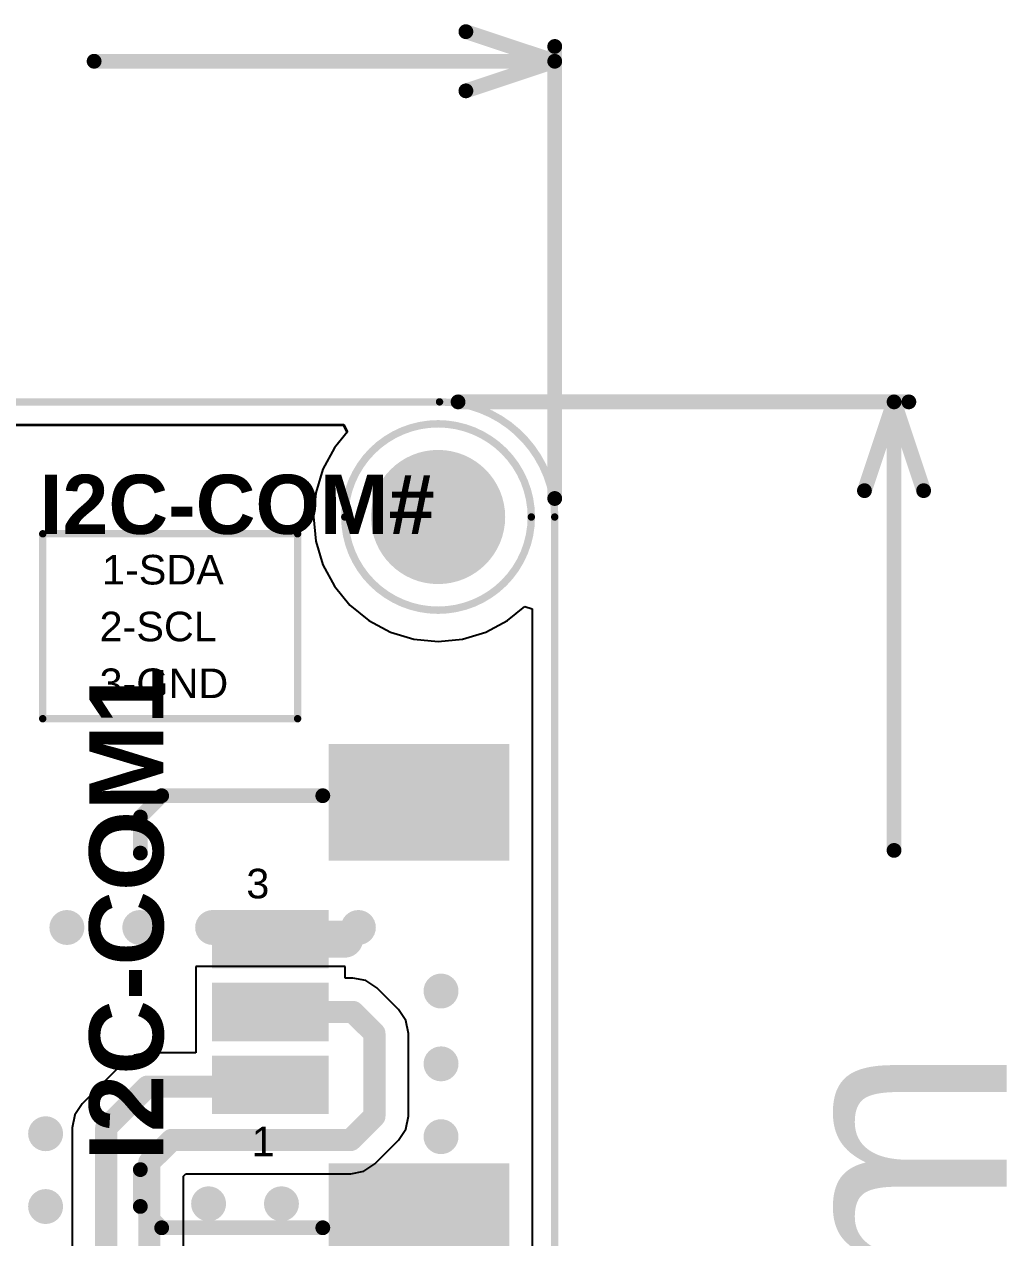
# Model space of a CAD drawing. Header units: millimetres. Extents: x -0.08 to 6.4, y -0.08 to 2.27.
# Drawn here: x 1.139 to 1.804, y 0.932 to 1.752 of the extents above; entities that cross this region are included whole.
import ezdxf

# ---------------------------------------------------------------- set-up
doc = ezdxf.new("R2010")
doc.units = ezdxf.units.MM
doc.header["$MEASUREMENT"] = 0
for name, color, linetype in [('BottomLayer', 5, 'Continuous'), ('BottomSolder', 6, 'Continuous'), ('Mechanical1', 6, 'Continuous'), ('Mechanical2', 216, 'Continuous'), ('MultiLayer', 9, 'Continuous'), ('PadHoleLayer', 156, 'Continuous'), ('TopLayer', 1, 'Continuous'), ('TopOverlay', 2, 'Continuous'), ('TopPaste', 8, 'Continuous'), ('TopSolder', 216, 'Continuous'), ('ViaHoleLayer', 16, 'Continuous')]:
    doc.layers.add(name, color=color, linetype=linetype)
doc.styles.add('Arial', font='', dxfattribs={"height": 0.2})
doc.styles.add('Arial Rounded MT Bold', font='', dxfattribs={"height": 0.2})
doc.styles.get('Arial').set_extended_font_data('Arial')
doc.styles.get('Arial Rounded MT Bold').set_extended_font_data('Arial Rounded MT Bold', bold=True)

# ---------------------------------------------------------------- blocks, each defined once
blk = doc.blocks.new('1_25_3PWB_56')
at = {"layer": 'TopLayer'}
for points in [[(-0.06496, 0.08563), (-0.03346, 0.08563), (-0.03346, 0.01476), (-0.06496, 0.01476)], [(-0.01575, 0.08563), (0.01575, 0.08563), (0.01575, 0.01476), (-0.01575, 0.01476)], [(0.03346, 0.08563), (0.06496, 0.08563), (0.06496, 0.01476), (0.03346, 0.01476)], [(-0.17717, 0.00689), (-0.1063, 0.00689), (-0.1063, -0.10728), (-0.17717, -0.10728)], [(0.17717, -0.10728), (0.1063, -0.10728), (0.1063, 0.00689), (0.17717, 0.00689)]]:
    blk.add_hatch(color=1, dxfattribs=at).paths.add_polyline_path(points)
at = {"layer": 'TopPaste'}
for points in [[(-0.06496, 0.08563), (-0.03346, 0.08563), (-0.03346, 0.01476), (-0.06496, 0.01476)], [(-0.01575, 0.08563), (0.01575, 0.08563), (0.01575, 0.01476), (-0.01575, 0.01476)], [(0.03346, 0.08563), (0.06496, 0.08563), (0.06496, 0.01476), (0.03346, 0.01476)], [(-0.17717, 0.00689), (-0.1063, 0.00689), (-0.1063, -0.10728), (-0.17717, -0.10728)], [(0.17717, -0.10728), (0.1063, -0.10728), (0.1063, 0.00689), (0.17717, 0.00689)]]:
    blk.add_hatch(color=8, dxfattribs=at).paths.add_polyline_path(points)
at = {"layer": 'TopSolder'}
for points in [[(-0.06896, 0.08963), (-0.02946, 0.08963), (-0.02946, 0.01076), (-0.06896, 0.01076)], [(-0.01975, 0.08963), (0.01975, 0.08963), (0.01975, 0.01076), (-0.01975, 0.01076)], [(0.02946, 0.08963), (0.06896, 0.08963), (0.06896, 0.01076), (0.02946, 0.01076)], [(-0.18117, 0.01089), (-0.1023, 0.01089), (-0.1023, -0.11128), (-0.18117, -0.11128)], [(0.18117, -0.11128), (0.1023, -0.11128), (0.1023, 0.01089), (0.18117, 0.01089)]]:
    blk.add_hatch(color=216, dxfattribs=at).paths.add_polyline_path(points)

msp = doc.modelspace()

# ---------------------------------------------------------------- hatches: boundary and pattern name
at = {"layer": 'BottomLayer'}
h = msp.add_hatch(color=5, dxfattribs=at)
edge = h.paths.add_edge_path()
edge.add_arc((1.4182, 1.4192), 0.04134, 0, 360)
h = msp.add_hatch(color=5, dxfattribs=at)
edge = h.paths.add_edge_path()
edge.add_arc((1.1675, 1.14178), 0.01181, 0, 360)
h = msp.add_hatch(color=5, dxfattribs=at)
edge = h.paths.add_edge_path()
edge.add_arc((1.21672, 1.14178), 0.01181, 0, 360)
h = msp.add_hatch(color=5, dxfattribs=at)
edge = h.paths.add_edge_path()
edge.add_arc((1.26593, 1.14178), 0.01181, 0, 360)
h = msp.add_hatch(color=5, dxfattribs=at)
edge = h.paths.add_edge_path()
edge.add_arc((1.31514, 1.14178), 0.01181, 0, 360)
h = msp.add_hatch(color=5, dxfattribs=at)
edge = h.paths.add_edge_path()
edge.add_arc((1.36436, 1.14178), 0.01181, 0, 360)
h = msp.add_hatch(color=5, dxfattribs=at)
edge = h.paths.add_edge_path()
edge.add_arc((1.4202, 1.09884), 0.01181, 0, 360)
h = msp.add_hatch(color=5, dxfattribs=at)
edge = h.paths.add_edge_path()
edge.add_arc((1.4202, 1.04962), 0.01181, 0, 360)
h = msp.add_hatch(color=5, dxfattribs=at)
edge = h.paths.add_edge_path()
edge.add_arc((1.15311, 1.0024), 0.01181, 0, 360)
h = msp.add_hatch(color=5, dxfattribs=at)
edge = h.paths.add_edge_path()
edge.add_arc((1.4202, 1.00041), 0.01181, 0, 360)
h = msp.add_hatch(color=5, dxfattribs=at)
edge = h.paths.add_edge_path()
edge.add_arc((1.15311, 0.95319), 0.01181, 0, 360)
h = msp.add_hatch(color=5, dxfattribs=at)
edge = h.paths.add_edge_path()
edge.add_arc((1.2632, 0.95505), 0.01181, 0, 360)
h = msp.add_hatch(color=5, dxfattribs=at)
edge = h.paths.add_edge_path()
edge.add_arc((1.31241, 0.95505), 0.01181, 0, 360)
h = msp.add_hatch(color=5, dxfattribs=at)
edge = h.paths.add_edge_path()
edge.add_arc((1.36162, 0.95505), 0.01181, 0, 360)
at = {"layer": 'BottomSolder'}
h = msp.add_hatch(color=6, dxfattribs=at)
edge = h.paths.add_edge_path()
edge.add_arc((1.4182, 1.4192), 0.04534, 0, 360)
at = {"layer": 'MultiLayer'}
h = msp.add_hatch(color=9, dxfattribs=at)
edge = h.paths.add_edge_path()
edge.add_arc((1.4182, 1.4192), 0.04134, 0, 360)
at = {"layer": 'PadHoleLayer'}
h = msp.add_hatch(color=156, dxfattribs=at)
edge = h.paths.add_edge_path()
edge.add_arc((1.4182, 1.4192), 0.04134, 0, 360)
at = {"layer": 'TopLayer'}
h = msp.add_hatch(color=1, dxfattribs=at)
edge = h.paths.add_edge_path()
edge.add_arc((1.4182, 1.4192), 0.04134, 0, 360)
h = msp.add_hatch(color=1, dxfattribs=at)
edge = h.paths.add_edge_path()
edge.add_arc((1.1675, 1.14178), 0.01181, 0, 360)
h = msp.add_hatch(color=1, dxfattribs=at)
edge = h.paths.add_edge_path()
edge.add_arc((1.21672, 1.14178), 0.01181, 0, 360)
h = msp.add_hatch(color=1, dxfattribs=at)
edge = h.paths.add_edge_path()
edge.add_arc((1.26593, 1.14178), 0.01181, 0, 360)
h = msp.add_hatch(color=1, dxfattribs=at)
edge = h.paths.add_edge_path()
edge.add_arc((1.31514, 1.14178), 0.01181, 0, 360)
h = msp.add_hatch(color=1, dxfattribs=at)
edge = h.paths.add_edge_path()
edge.add_arc((1.36436, 1.14178), 0.01181, 0, 360)
h = msp.add_hatch(color=1, dxfattribs=at)
edge = h.paths.add_edge_path()
edge.add_arc((1.4202, 1.09884), 0.01181, 0, 360)
h = msp.add_hatch(color=1, dxfattribs=at)
edge = h.paths.add_edge_path()
edge.add_arc((1.4202, 1.04962), 0.01181, 0, 360)
h = msp.add_hatch(color=1, dxfattribs=at)
edge = h.paths.add_edge_path()
edge.add_arc((1.15311, 1.0024), 0.01181, 0, 360)
h = msp.add_hatch(color=1, dxfattribs=at)
edge = h.paths.add_edge_path()
edge.add_arc((1.4202, 1.00041), 0.01181, 0, 360)
h = msp.add_hatch(color=1, dxfattribs=at)
edge = h.paths.add_edge_path()
edge.add_arc((1.15311, 0.95319), 0.01181, 0, 360)
h = msp.add_hatch(color=1, dxfattribs=at)
edge = h.paths.add_edge_path()
edge.add_arc((1.2632, 0.95505), 0.01181, 0, 360)
h = msp.add_hatch(color=1, dxfattribs=at)
edge = h.paths.add_edge_path()
edge.add_arc((1.31241, 0.95505), 0.01181, 0, 360)
h = msp.add_hatch(color=1, dxfattribs=at)
edge = h.paths.add_edge_path()
edge.add_arc((1.36162, 0.95505), 0.01181, 0, 360)
at = {"layer": 'TopSolder'}
h = msp.add_hatch(color=216, dxfattribs=at)
edge = h.paths.add_edge_path()
edge.add_arc((1.4182, 1.4192), 0.04534, 0, 360)
at = {"layer": 'ViaHoleLayer'}
h = msp.add_hatch(color=16, dxfattribs=at)
edge = h.paths.add_edge_path()
edge.add_arc((1.1675, 1.14178), 0.00591, 0, 360)
h = msp.add_hatch(color=16, dxfattribs=at)
edge = h.paths.add_edge_path()
edge.add_arc((1.21672, 1.14178), 0.00591, 0, 360)
h = msp.add_hatch(color=16, dxfattribs=at)
edge = h.paths.add_edge_path()
edge.add_arc((1.26593, 1.14178), 0.00591, 0, 360)
h = msp.add_hatch(color=16, dxfattribs=at)
edge = h.paths.add_edge_path()
edge.add_arc((1.31514, 1.14178), 0.00591, 0, 360)
h = msp.add_hatch(color=16, dxfattribs=at)
edge = h.paths.add_edge_path()
edge.add_arc((1.36436, 1.14178), 0.00591, 0, 360)
h = msp.add_hatch(color=16, dxfattribs=at)
edge = h.paths.add_edge_path()
edge.add_arc((1.4202, 1.09884), 0.00591, 0, 360)
h = msp.add_hatch(color=16, dxfattribs=at)
edge = h.paths.add_edge_path()
edge.add_arc((1.4202, 1.04962), 0.00591, 0, 360)
h = msp.add_hatch(color=16, dxfattribs=at)
edge = h.paths.add_edge_path()
edge.add_arc((1.15311, 1.0024), 0.00591, 0, 360)
h = msp.add_hatch(color=16, dxfattribs=at)
edge = h.paths.add_edge_path()
edge.add_arc((1.4202, 1.00041), 0.00591, 0, 360)
h = msp.add_hatch(color=16, dxfattribs=at)
edge = h.paths.add_edge_path()
edge.add_arc((1.2632, 0.95505), 0.00591, 0, 360)
h = msp.add_hatch(color=16, dxfattribs=at)
edge = h.paths.add_edge_path()
edge.add_arc((1.31241, 0.95505), 0.00591, 0, 360)
h = msp.add_hatch(color=16, dxfattribs=at)
edge = h.paths.add_edge_path()
edge.add_arc((1.36162, 0.95505), 0.00591, 0, 360)
h = msp.add_hatch(color=16, dxfattribs=at)
edge = h.paths.add_edge_path()
edge.add_arc((1.15311, 0.95319), 0.00591, 0, 360)

# ---------------------------------------------------------------- linework, layer by layer
at = {"layer": 'BottomLayer'}
for p, q in [((0.3042, 1.48171), (1.35457, 1.48171)), ((1.35694, 1.47671), (1.34815, 1.466)), ((1.35457, 1.48171), (1.35694, 1.47671)), ((1.34815, 1.466), (1.34037, 1.45144)), ((1.34037, 1.45144), (1.33557, 1.43563)), ((1.33557, 1.43563), (1.33395, 1.4192)), ((1.33395, 1.4192), (1.33557, 1.40276)), ((1.33557, 1.40276), (1.34037, 1.38696)), ((1.34037, 1.38696), (1.34815, 1.37239)), ((1.34815, 1.37239), (1.35863, 1.35963)), ((1.35863, 1.35963), (1.37139, 1.34915)), ((1.465, 1.34915), (1.47671, 1.35876)), ((1.47671, 1.35876), (1.48171, 1.3572)), ((1.48171, 1.3572), (1.48171, 0.06463)), ((1.37139, 1.34915), (1.38596, 1.34137)), ((1.45044, 1.34137), (1.465, 1.34915)), ((1.38596, 1.34137), (1.40176, 1.33657)), ((1.43463, 1.33657), (1.45044, 1.34137)), ((1.40176, 1.33657), (1.4182, 1.33495)), ((1.4182, 1.33495), (1.43463, 1.33657))]:
    msp.add_line(p, q, dxfattribs=at)
at = {"layer": 'Mechanical1', "const_width": 0.01}
for points in [[(1.437, 1.7472), (1.497, 1.7272)], [(1.497, 1.4317), (1.497, 1.7372)], [(1.18588, 1.7272), (1.497, 1.7272)], [(1.437, 1.7072), (1.497, 1.7272)], [(1.4317, 1.497), (1.7362, 1.497)], [(1.7062, 1.437), (1.7262, 1.497)], [(1.7262, 1.497), (1.7462, 1.437)], [(1.7262, 1.19388), (1.7262, 1.497)]]:
    msp.add_lwpolyline(points, dxfattribs=at)
at = {"layer": 'Mechanical1', "const_width": 0.005}
for points in [[(1.4345, 1.7472, 1), (1.4395, 1.7472, 1)], [(1.4945, 1.7372, 1), (1.4995, 1.7372, 1)], [(1.18338, 1.7272, 1), (1.18838, 1.7272, 1)], [(1.4945, 1.7272, 1), (1.4995, 1.7272, 1)], [(1.4945, 1.7272, 1), (1.4995, 1.7272, 1)], [(1.4945, 1.7272, 1), (1.4995, 1.7272, 1)], [(1.4345, 1.7072, 1), (1.4395, 1.7072, 1)], [(1.4292, 1.497, 1), (1.4342, 1.497, 1)], [(1.7237, 1.497, 1), (1.7287, 1.497, 1)], [(1.7237, 1.497, 1), (1.7287, 1.497, 1)], [(1.7237, 1.497, 1), (1.7287, 1.497, 1)], [(1.7337, 1.497, 1), (1.7387, 1.497, 1)], [(1.4945, 1.4317, 1), (1.4995, 1.4317, 1)], [(1.7037, 1.437, 1), (1.7087, 1.437, 1)], [(1.7437, 1.437, 1), (1.7487, 1.437, 1)], [(1.7237, 1.19388, 1), (1.7287, 1.19388, 1)]]:
    msp.add_lwpolyline(points, format="xyb", close=True, dxfattribs=at)
at = {"layer": 'Mechanical2', "const_width": 0.005}
for points in [[(0, 1.497), (1.4192, 1.497)], [(1.497, 0), (1.497, 1.4192)]]:
    msp.add_lwpolyline(points, dxfattribs=at)
at = {"layer": 'Mechanical2', "const_width": 0.0025}
for points in [[(1.41795, 1.497, 1), (1.42045, 1.497, 1)], [(1.41795, 1.497, 1), (1.42045, 1.497, 1)], [(1.49575, 1.4192, 1), (1.49825, 1.4192, 1)], [(1.49575, 1.4192, 1), (1.49825, 1.4192, 1)]]:
    msp.add_lwpolyline(points, format="xyb", close=True, dxfattribs=at)
at = {"layer": 'Mechanical2', "const_width": 0.005}
msp.add_lwpolyline([(1.4192, 1.497, -0.414214), (1.497, 1.4192)], format="xyb", dxfattribs=at)
at = {"layer": 'TopLayer'}
for p, q in [((0.84113, 1.4812), (1.35415, 1.4812)), ((1.35652, 1.4762), (1.34815, 1.466)), ((1.35415, 1.4812), (1.35652, 1.4762)), ((1.34815, 1.466), (1.34037, 1.45144)), ((1.34037, 1.45144), (1.33557, 1.43563)), ((1.33557, 1.43563), (1.33395, 1.4192)), ((1.33395, 1.4192), (1.33557, 1.40276)), ((1.33557, 1.40276), (1.34037, 1.38696)), ((1.34037, 1.38696), (1.34815, 1.37239)), ((1.34815, 1.37239), (1.35863, 1.35963)), ((1.35863, 1.35963), (1.37139, 1.34915)), ((1.465, 1.34915), (1.47671, 1.35876)), ((1.47671, 1.35876), (1.48171, 1.3572)), ((1.48171, 1.3572), (1.48171, 0.06463)), ((1.37139, 1.34915), (1.38596, 1.34137)), ((1.45044, 1.34137), (1.465, 1.34915)), ((1.38596, 1.34137), (1.40176, 1.33657)), ((1.43463, 1.33657), (1.45044, 1.34137)), ((1.40176, 1.33657), (1.4182, 1.33495)), ((1.4182, 1.33495), (1.43463, 1.33657)), ((1.35534, 1.11544), (1.25447, 1.11544)), ((1.25447, 1.11544), (1.25447, 1.05714)), ((1.35534, 1.10763), (1.35534, 1.11544)), ((1.36073, 1.10763), (1.35534, 1.10763)), ((1.36951, 1.10589), (1.36073, 1.10763)), ((1.37695, 1.10091), (1.36951, 1.10589)), ((1.39142, 1.08645), (1.37695, 1.10091)), ((1.39639, 1.07901), (1.39142, 1.08645)), ((1.39814, 1.07023), (1.39639, 1.07901)), ((1.39814, 1.0142), (1.39814, 1.07023)), ((1.20558, 1.05042), (1.17785, 1.02269)), ((1.21302, 1.05539), (1.20558, 1.05042)), ((1.2218, 1.05714), (1.21302, 1.05539)), ((1.25447, 1.05714), (1.2218, 1.05714)), ((1.17785, 1.02269), (1.17288, 1.01525)), ((1.17288, 1.01525), (1.17113, 1.00647)), ((1.39639, 1.00542), (1.39814, 1.0142)), ((1.17113, 1.00647), (1.17113, 0.68033)), ((1.39142, 0.99798), (1.39639, 1.00542)), ((1.37542, 0.98198), (1.39142, 0.99798)), ((1.3592, 0.97526), (1.36798, 0.977)), ((1.36798, 0.977), (1.37542, 0.98198)), ((1.24614, 0.97362), (1.24778, 0.97526)), ((1.24614, 0.7287), (1.24614, 0.97362)), ((1.24778, 0.97526), (1.3592, 0.97526))]:
    msp.add_line(p, q, dxfattribs=at)
for points, const_width in [([(1.3049, 1.1339), (1.3551, 1.1339)], 0.025), ([(1.3049, 1.08469), (1.36073, 1.08469)], 0.015), ([(1.36073, 1.08469), (1.3752, 1.07023)], 0.015), ([(1.3752, 1.0142), (1.3752, 1.07023)], 0.015), ([(1.19407, 1.00647), (1.2218, 1.0342)], 0.015), ([(1.2218, 1.0342), (1.26947, 1.0342)], 0.015), ([(1.3592, 0.9982), (1.3752, 1.0142)], 0.015), ([(1.19407, 0.68033), (1.19407, 1.00647)], 0.015), ([(1.2232, 0.98312), (1.23828, 0.9982)], 0.015), ([(1.23828, 0.9982), (1.3592, 0.9982)], 0.015), ([(1.2232, 0.7192), (1.2232, 0.98312)], 0.015)]:
    msp.add_lwpolyline(points, dxfattribs=dict(at, const_width=const_width))
for points, const_width in [([(1.29865, 1.1339, 1), (1.31115, 1.1339, 1)], 0.0125), ([(1.34885, 1.1339, 1), (1.36135, 1.1339, 1)], 0.0125), ([(1.30115, 1.08469, 1), (1.30865, 1.08469, 1)], 0.0075), ([(1.35698, 1.08469, 1), (1.36448, 1.08469, 1)], 0.0075), ([(1.35698, 1.08469, 1), (1.36448, 1.08469, 1)], 0.0075), ([(1.37145, 1.07023, 1), (1.37895, 1.07023, 1)], 0.0075), ([(1.37145, 1.07023, 1), (1.37895, 1.07023, 1)], 0.0075), ([(1.21805, 1.0342, 1), (1.22555, 1.0342, 1)], 0.0075), ([(1.21805, 1.0342, 1), (1.22555, 1.0342, 1)], 0.0075), ([(1.26572, 1.0342, 1), (1.27322, 1.0342, 1)], 0.0075), ([(1.37145, 1.0142, 1), (1.37895, 1.0142, 1)], 0.0075), ([(1.37145, 1.0142, 1), (1.37895, 1.0142, 1)], 0.0075), ([(1.19032, 1.00647, 1), (1.19782, 1.00647, 1)], 0.0075), ([(1.19032, 1.00647, 1), (1.19782, 1.00647, 1)], 0.0075), ([(1.23453, 0.9982, 1), (1.24203, 0.9982, 1)], 0.0075), ([(1.23453, 0.9982, 1), (1.24203, 0.9982, 1)], 0.0075), ([(1.35545, 0.9982, 1), (1.36295, 0.9982, 1)], 0.0075), ([(1.35545, 0.9982, 1), (1.36295, 0.9982, 1)], 0.0075), ([(1.21945, 0.98312, 1), (1.22695, 0.98312, 1)], 0.0075), ([(1.21945, 0.98312, 1), (1.22695, 0.98312, 1)], 0.0075)]:
    msp.add_lwpolyline(points, format="xyb", close=True, dxfattribs=dict(at, const_width=const_width))
at = {"layer": 'TopOverlay'}
for points, const_width in [([(1.48119, 1.4192, 1), (1.35521, 1.4192, 1)], 0.005), ([(1.35396, 1.4192, 1), (1.35646, 1.4192, 1)], 0.0025), ([(1.47994, 1.4192, 1), (1.48244, 1.4192, 1)], 0.0025), ([(1.14993, 1.40785, 1), (1.15243, 1.40785, 1)], 0.0025), ([(1.14993, 1.40785, 1), (1.15243, 1.40785, 1)], 0.0025), ([(1.32207, 1.40785, 1), (1.32457, 1.40785, 1)], 0.0025), ([(1.32207, 1.40785, 1), (1.32457, 1.40785, 1)], 0.0025), ([(1.14993, 1.28289, 1), (1.15243, 1.28289, 1)], 0.0025), ([(1.14993, 1.28289, 1), (1.15243, 1.28289, 1)], 0.0025), ([(1.32207, 1.28289, 1), (1.32457, 1.28289, 1)], 0.0025), ([(1.32207, 1.28289, 1), (1.32457, 1.28289, 1)], 0.0025), ([(1.22901, 1.23084, 1), (1.23401, 1.23084, 1)], 0.005), ([(1.22901, 1.23084, 1), (1.23401, 1.23084, 1)], 0.005), ([(1.33784, 1.23084, 1), (1.34284, 1.23084, 1)], 0.005), ([(1.2146, 1.21643, 1), (1.2196, 1.21643, 1)], 0.005), ([(1.2146, 1.21643, 1), (1.2196, 1.21643, 1)], 0.005), ([(1.2146, 1.19206, 1), (1.2196, 1.19206, 1)], 0.005), ([(1.2146, 0.97815, 1), (1.2196, 0.97815, 1)], 0.005), ([(1.2146, 0.95326, 1), (1.2196, 0.95326, 1)], 0.005), ([(1.2146, 0.95326, 1), (1.2196, 0.95326, 1)], 0.005), ([(1.22901, 0.93885, 1), (1.23401, 0.93885, 1)], 0.005), ([(1.22901, 0.93885, 1), (1.23401, 0.93885, 1)], 0.005), ([(1.33784, 0.93885, 1), (1.34284, 0.93885, 1)], 0.005)]:
    msp.add_lwpolyline(points, format="xyb", close=True, dxfattribs=dict(at, const_width=const_width))
for points, const_width in [([(1.15118, 1.40785), (1.32332, 1.40785)], 0.005), ([(1.15118, 1.28289), (1.15118, 1.40785)], 0.005), ([(1.32332, 1.28289), (1.32332, 1.40785)], 0.005), ([(1.15118, 1.28289), (1.32332, 1.28289)], 0.005), ([(1.2171, 1.21643), (1.23151, 1.23084)], 0.01), ([(1.23151, 1.23084), (1.34034, 1.23084)], 0.01), ([(1.2171, 1.19206), (1.2171, 1.21643)], 0.01), ([(1.2171, 0.95326), (1.2171, 0.97815)], 0.01), ([(1.2171, 0.95326), (1.23151, 0.93885)], 0.01), ([(1.23151, 0.93885), (1.34034, 0.93885)], 0.01)]:
    msp.add_lwpolyline(points, dxfattribs=dict(at, const_width=const_width))

# ---------------------------------------------------------------- block references
at = {"rotation": 90}
msp.add_blockref('1_25_3PWB_56', (1.3551, 1.08469), dxfattribs=at)

# ---------------------------------------------------------------- texts
at = {"layer": 'Mechanical1', "style": 'Arial'}
msp.add_text('40.00mm', height=0.15, rotation=90, dxfattribs=at).set_placement((1.8022, 0.1892))
at = {"layer": 'TopOverlay'}
for s, height, rotation, style, p in [('I2C-COM#', 0.04, 360, 'Arial Rounded MT Bold', (1.14891, 1.40775)), ('1-SDA', 0.02, 360, 'Arial', (1.19121, 1.37359)), ('2-SCL', 0.02, 360, 'Arial', (1.18955, 1.3352)), ('I2C-COM1', 0.05, 90, 'Arial Rounded MT Bold', (1.23265, 0.98399)), ('3-GND', 0.02, 360, 'Arial', (1.18955, 1.29681))]:
    msp.add_text(s, height=height, rotation=rotation, dxfattribs=dict(at, style=style)).set_placement(p)
at = {"layer": 'TopOverlay', "style": 'Arial'}
for s, p in [('3', (1.28869, 1.16146)), ('1', (1.2922, 0.9872))]:
    msp.add_text(s, height=0.02, dxfattribs=at).set_placement(p)

doc.saveas('drawing.dxf')
